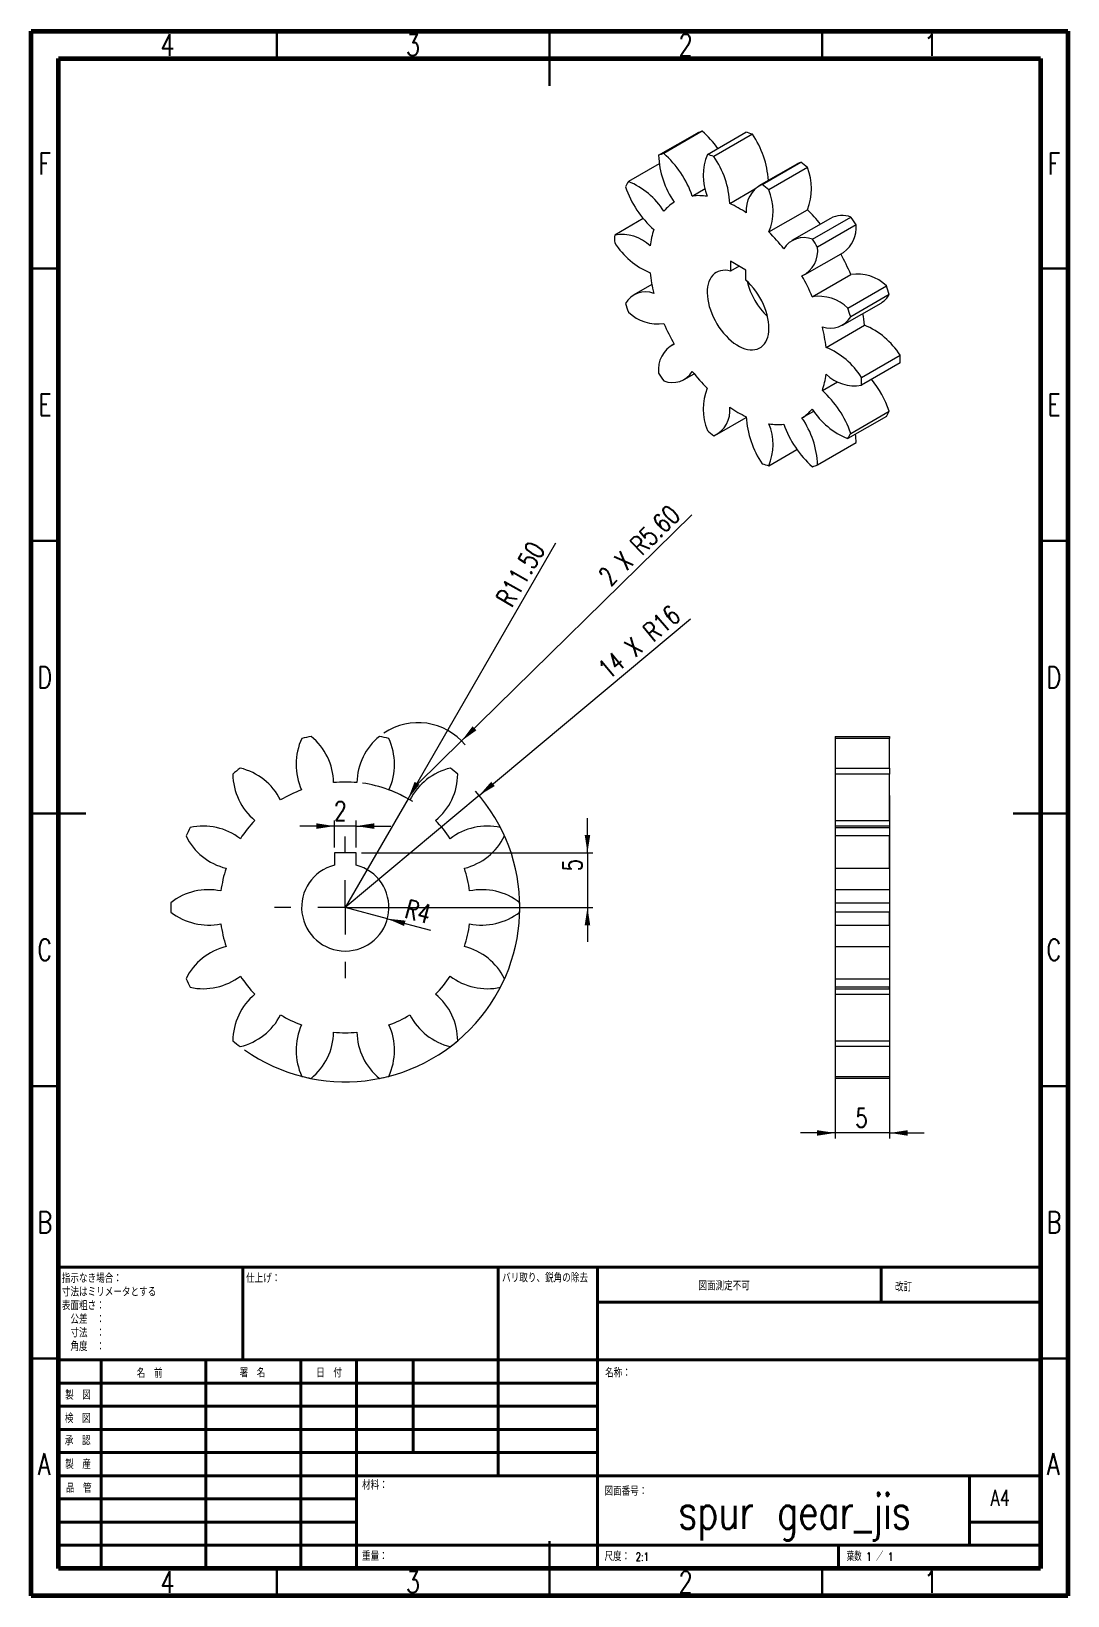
# Model space of a CAD drawing. Header units: millimetres. Extents: x 15 to 205, y 5 to 292.
import ezdxf

# ---------------------------------------------------------------- set-up
doc = ezdxf.new("R2010")
doc.units = ezdxf.units.MM
doc.styles.add('SLDTEXTSTYLE0', font='TXT', dxfattribs={"width": 0.75, "bigfont": 'bigfont'})
doc.styles.add('SLDTEXTSTYLE1', font='TXT', dxfattribs={"width": 0.65625, "bigfont": 'bigfont'})
doc.styles.add('SLDTEXTSTYLE2', font='TXT', dxfattribs={"width": 0.6875, "bigfont": 'bigfont'})
doc.styles.add('SLDTEXTSTYLE3', font='TXT', dxfattribs={"width": 0.666667, "bigfont": 'bigfont'})
doc.dimstyles.new('SLDDIMSTYLE0', dxfattribs={"dimtxt": 3.5, "dimasz": 3.302, "dimexe": 0, "dimexo": 0.0625, "dimgap": 0.875, "dimtad": 1, "dimlfac": 0.5, "dimrnd": 1e-09, "dimzin": 12, "dimdsep": 46, "dimtxsty": 'SLDTEXTSTYLE0', "dimsah": 1, "dimcen": 0, "dimadec": 0, "dimazin": 3, "dimtfac": 1, "dimtofl": 0, "dimtmove": 0, "dimatfit": 3, "dimfxl": 1, "dimfrac": 2, "dimtolj": 1, "dimtzin": 12, "dimarcsym": 0})
doc.dimstyles.new('SLDDIMSTYLE1', dxfattribs={"dimtxt": 3.5, "dimasz": 3.302, "dimexe": 0, "dimexo": 0.0625, "dimgap": 0.875, "dimtad": 1, "dimlfac": 0.5, "dimrnd": 1e-09, "dimzin": 12, "dimdsep": 46, "dimtxsty": 'SLDTEXTSTYLE0', "dimsah": 1, "dimcen": 0.09, "dimadec": 0, "dimazin": 3, "dimtfac": 1, "dimtmove": 0, "dimatfit": 0, "dimfxl": 1, "dimfrac": 2, "dimtolj": 1, "dimtzin": 12, "dimarcsym": 0})
doc.dimstyles.new('SLDDIMSTYLE2', dxfattribs={"dimtxt": 3.5, "dimasz": 3.302, "dimexe": 0, "dimexo": 0.0625, "dimgap": 0.875, "dimtad": 1, "dimlfac": 0.5, "dimrnd": 1e-09, "dimzin": 4, "dimdsep": 46, "dimtxsty": 'SLDTEXTSTYLE0', "dimsah": 1, "dimcen": 0, "dimadec": 0, "dimazin": 1, "dimtfac": 1, "dimtofl": 0, "dimtmove": 0, "dimatfit": 3, "dimfxl": 1, "dimfrac": 2, "dimtolj": 1, "dimtzin": 12, "dimarcsym": 0})

# ---------------------------------------------------------------- blocks, each defined once
blk = doc.blocks.new('SW_NOTE_0')
at = {"color": 0, "linetype": 'Continuous', "lineweight": 0, "char_height": 1.5, "attachment_point": 1, "style": 'SLDTEXTSTYLE0'}
for s, insert in [('指示なき場合：', (0, 1.93)), ('寸法はミリメータとする\u3000', (0, -0.57)), ('表面粗さ：', (0, -3.07)), ('\u3000公差\u3000：', (0, -5.57)), ('\u3000寸法\u3000：', (0, -8.07)), ('\u3000角度\u3000：', (0, -10.57))]:
    blk.add_mtext(s, dxfattribs=dict(at, insert=insert))
blk = doc.blocks.new('_D')
at = {"color": 7, "linetype": 'Continuous', "lineweight": 0}
for q in [(72.56, 131.28), (88.21, 127.08)]:
    blk.add_line((80.29, 129.2), q, dxfattribs=at)
blk.add_solid([(80.29, 129.2), (83.34, 127.86), (83.61, 128.84)], dxfattribs=at)
at = {"color": 7, "linetype": 'Continuous', "lineweight": 0, "insert": (84.13, 132.79), "char_height": 3.5, "attachment_point": 1, "rotation": 345, "style": 'SLDTEXTSTYLE0'}
blk.add_mtext('R4', dxfattribs=at)
blk = doc.blocks.new('_D_1')
at = {"color": 7, "linetype": 'Continuous', "lineweight": 0}
for p, q in [((70.56, 142.28), (70.56, 147.19)), ((74.56, 142.28), (74.56, 147.19)), ((70.56, 146.19), (64.21, 146.19)), ((74.56, 146.19), (70.56, 146.19)), ((74.56, 146.19), (80.91, 146.19))]:
    blk.add_line(p, q, dxfattribs=at)
for points in [[(70.56, 146.19), (67.26, 146.7), (67.26, 145.68)], [(74.56, 146.19), (77.86, 145.68), (77.86, 146.7)]]:
    blk.add_solid(points, dxfattribs=at)
at = {"color": 7, "linetype": 'Continuous', "lineweight": 0, "insert": (70.53, 150.7), "char_height": 3.5, "attachment_point": 1, "style": 'SLDTEXTSTYLE0'}
blk.add_mtext('2', dxfattribs=at)
blk = doc.blocks.new('_D_2')
at = {"color": 7, "linetype": 'Continuous', "lineweight": 0}
for p, q in [((116.96, 141.28), (116.96, 147.63)), ((75.56, 141.28), (117.96, 141.28)), ((116.96, 141.28), (116.96, 131.28)), ((73.56, 131.28), (117.96, 131.28)), ((116.96, 131.28), (116.96, 124.93))]:
    blk.add_line(p, q, dxfattribs=at)
for points in [[(116.96, 141.28), (117.47, 144.58), (116.45, 144.58)], [(116.96, 131.28), (116.45, 127.97), (117.47, 127.97)]]:
    blk.add_solid(points, dxfattribs=at)
at = {"color": 7, "linetype": 'Continuous', "lineweight": 0, "insert": (112.45, 137.92), "char_height": 3.5, "attachment_point": 1, "rotation": 90, "style": 'SLDTEXTSTYLE0'}
blk.add_mtext('5', dxfattribs=at)
blk = doc.blocks.new('_D_3')
at = {"color": 7, "linetype": 'Continuous', "lineweight": 0}
for q in [(135.84, 184.21), (72.56, 131.28)]:
    blk.add_line((97.1, 151.81), q, dxfattribs=at)
blk.add_arc((72.56, 131.28), 32, 234.7664, 41.7066, dxfattribs=at)
blk.add_solid([(97.1, 151.81), (99.96, 153.54), (99.31, 154.32)], dxfattribs=at)
at = {"color": 7, "linetype": 'Continuous', "lineweight": 0, "char_height": 3.5, "attachment_point": 1, "rotation": 39.9167}
for s, insert, style in [('R16', (126.8, 182.54), 'SLDTEXTSTYLE0'), ('14 X', (118.67, 175.73), 'SLDTEXTSTYLE2')]:
    blk.add_mtext(s, dxfattribs=dict(at, insert=insert, style=style))
blk = doc.blocks.new('_D_4')
at = {"color": 7, "linetype": 'Continuous', "lineweight": 0}
for q in [(136.11, 203.32), (85.89, 153.96)]:
    blk.add_line((93.88, 161.81), q, dxfattribs=at)
blk.add_arc((85.89, 153.96), 11.2, 39.4019, 123.9632, dxfattribs=at)
blk.add_solid([(93.88, 161.81), (96.59, 163.76), (95.88, 164.49)], dxfattribs=at)
at = {"color": 7, "linetype": 'Continuous', "lineweight": 0, "char_height": 3.5, "attachment_point": 1, "rotation": 44.504}
for s, insert, style in [('R5.60', (124.48, 198.2), 'SLDTEXTSTYLE0'), ('2 X', (118.76, 192.58), 'SLDTEXTSTYLE3')]:
    blk.add_mtext(s, dxfattribs=dict(at, insert=insert, style=style))
blk = doc.blocks.new('_D_5')
at = {"color": 7, "linetype": 'Continuous', "lineweight": 0}
for q in [(111.19, 198.18), (72.56, 131.28)]:
    blk.add_line((84.06, 151.19), q, dxfattribs=at)
blk.add_arc((72.56, 131.28), 23, 57.5102, 82.1818, dxfattribs=at)
blk.add_solid([(84.06, 151.19), (86.15, 153.8), (85.27, 154.31)], dxfattribs=at)
at = {"color": 7, "linetype": 'Continuous', "lineweight": 0, "insert": (100.04, 187.9), "char_height": 3.5, "attachment_point": 1, "rotation": 60, "style": 'SLDTEXTSTYLE0'}
blk.add_mtext('R11.50', dxfattribs=at)
blk = doc.blocks.new('SW_CENTERMARKSYMBOL_0')
at = {"color": 0, "linetype": 'Continuous', "lineweight": 0}
for p, q in [((0, 10), (0, 13)), ((0, 0), (0, 5)), ((-10, 0), (-13, 0)), ((0, 0), (-5, 0)), ((0, 0), (0, -5)), ((0, 0), (5, 0)), ((10, 0), (13, 0)), ((0, -10), (0, -13))]:
    blk.add_line(p, q, dxfattribs=at)
blk = doc.blocks.new('_D_6')
at = {"color": 7, "linetype": 'Continuous', "lineweight": 0}
for p, q in [((172.36, 151.83), (172.36, 88.9)), ((162.36, 105.8), (162.36, 88.9)), ((162.36, 89.9), (156.01, 89.9)), ((172.36, 89.9), (162.36, 89.9)), ((172.36, 89.9), (178.71, 89.9))]:
    blk.add_line(p, q, dxfattribs=at)
for points in [[(162.36, 89.9), (159.06, 90.4), (159.06, 89.39)], [(172.36, 89.9), (175.66, 89.39), (175.66, 90.4)]]:
    blk.add_solid(points, dxfattribs=at)
at = {"color": 7, "linetype": 'Continuous', "lineweight": 0, "insert": (166.07, 94.41), "char_height": 3.5, "attachment_point": 1, "style": 'SLDTEXTSTYLE0'}
blk.add_mtext('5', dxfattribs=at)

msp = doc.modelspace()

# ---------------------------------------------------------------- linework, layer by layer
at = {"color": 7, "linetype": 'Continuous', "lineweight": 60}
for p, q in [((15, 5), (15, 292)), ((15, 292), (205, 292)), ((205, 292), (205, 5)), ((20, 10), (20, 287)), ((20, 287), (200, 287)), ((200, 287), (200, 10)), ((200, 10), (20, 10)), ((205, 5), (15, 5))]:
    msp.add_line(p, q, dxfattribs=at)
at = {"color": 7, "linetype": 'Continuous', "lineweight": 30}
for p, q in [((60, 287), (60, 292)), ((110, 292), (110, 282)), ((110, 287), (110, 292)), ((160, 287), (160, 292)), ((20, 248.5), (15, 248.5)), ((200, 248.5), (205, 248.5)), ((20, 198.5), (15, 198.5)), ((200, 198.5), (205, 198.5)), ((15, 148.5), (25, 148.5)), ((20, 148.5), (15, 148.5)), ((205, 148.5), (195, 148.5)), ((200, 148.5), (205, 148.5)), ((20, 98.5), (15, 98.5)), ((200, 98.5), (205, 98.5)), ((20, 48.5), (15, 48.5)), ((200, 48.5), (205, 48.5)), ((110, 5), (110, 15)), ((60, 10), (60, 5)), ((110, 10), (110, 5)), ((160, 10), (160, 5))]:
    msp.add_line(p, q, dxfattribs=at)
at = {"color": 7, "linetype": 'Continuous', "lineweight": 15}
for p, q in [((129.991, 269.249), (137.062, 273.331)), ((138.017, 273.66), (130.946, 269.578)), ((138.942, 269.408), (146.013, 273.49)), ((147.205, 273.116), (140.134, 269.034)), ((130.107, 267.693), (124.457, 264.431)), ((155.471, 267.711), (148.4, 263.629)), ((149.009, 263.911), (156.08, 267.993)), ((157.271, 266.991), (150.2, 262.909)), ((136.185, 261.781), (138.521, 263.129)), ((143.061, 260.42), (147.673, 263.083)), ((150.236, 255.183), (157.307, 259.265)), ((127.182, 257.634), (121.952, 254.614)), ((161.496, 257.675), (154.425, 253.593)), ((158.196, 253.847), (165.267, 257.929)), ((166.223, 256.497), (159.152, 252.415)), ((145.985, 248.2), (143.157, 249.833)), ((143.157, 249.833), (143.157, 247.992)), ((156.832, 247.366), (163.903, 251.448)), ((144.751, 248.912), (143.157, 247.992)), ((145.985, 246.359), (145.985, 248.2)), ((158.172, 243.294), (165.243, 247.376)), ((128.766, 245.555), (125.433, 243.631)), ((164.685, 241.208), (171.756, 245.29)), ((163.71, 238.071), (170.781, 242.153)), ((172.287, 243.712), (165.216, 239.63)), ((160.693, 234.004), (167.764, 238.086)), ((132.83, 234.636), (132.31, 234.336)), ((167.19, 228.499), (174.261, 232.581)), ((174.261, 231.169), (167.19, 227.087)), ((134.717, 228.109), (136.538, 229.16)), ((160.021, 226.071), (162.817, 227.685)), ((140.742, 218.073), (146.084, 221.156)), ((156.289, 221.065), (158.448, 222.312)), ((171.756, 221.352), (164.685, 217.27)), ((165.216, 218.236), (172.287, 222.318)), ((150.2, 212.293), (155.359, 215.271)), ((159.152, 212.452), (166.223, 216.534)), ((162.36, 162.654), (172.36, 162.654)), ((162.36, 162.654), (162.36, 162.269)), ((172.36, 162.269), (162.36, 162.269)), ((162.36, 162.269), (162.36, 156.824)), ((172.36, 162.654), (172.36, 162.269)), ((172.36, 156.824), (172.36, 162.269)), ((162.36, 156.824), (172.36, 156.824)), ((162.36, 156.824), (162.36, 155.746)), ((172.36, 155.746), (162.36, 155.746)), ((162.36, 155.746), (162.36, 147.222)), ((172.36, 156.824), (172.36, 155.746)), ((172.36, 147.222), (172.36, 155.746)), ((162.36, 147.222), (172.36, 147.222)), ((162.36, 147.222), (162.36, 146.193)), ((172.36, 147.222), (172.36, 146.193)), ((172.36, 146.193), (162.36, 146.193)), ((162.36, 146.193), (162.36, 145.933)), ((162.36, 145.933), (172.36, 145.933)), ((162.36, 145.933), (162.36, 144.376)), ((172.36, 144.376), (162.36, 144.376)), ((162.36, 144.376), (162.36, 138.453)), ((172.36, 146.193), (172.36, 145.933)), ((172.36, 145.933), (172.36, 144.376)), ((172.36, 138.453), (172.36, 144.376)), ((74.559, 141.275), (70.559, 141.275)), ((70.559, 141.275), (70.559, 139.021)), ((74.559, 139.021), (74.559, 141.275)), ((162.36, 138.453), (172.36, 138.453)), ((162.36, 138.453), (162.36, 134.523)), ((172.36, 138.453), (172.36, 134.523)), ((172.36, 134.523), (162.36, 134.523)), ((162.36, 134.523), (162.36, 132.14)), ((162.36, 132.14), (162.36, 130.411)), ((162.36, 132.14), (172.36, 132.14)), ((172.36, 134.523), (172.36, 132.14)), ((172.36, 132.14), (172.36, 130.411)), ((172.36, 130.411), (162.36, 130.411)), ((162.36, 130.411), (162.36, 128.027)), ((172.36, 128.027), (172.36, 130.411)), ((162.36, 128.027), (172.36, 128.027)), ((162.36, 128.027), (162.36, 124.098)), ((172.36, 128.027), (172.36, 124.098)), ((162.36, 124.098), (172.36, 124.098)), ((162.36, 124.098), (162.36, 118.175)), ((172.36, 124.098), (172.36, 118.175)), ((162.36, 118.175), (172.36, 118.175)), ((162.36, 118.175), (162.36, 116.617)), ((172.36, 118.175), (172.36, 116.617)), ((172.36, 116.617), (162.36, 116.617)), ((162.36, 116.617), (162.36, 116.358)), ((162.36, 116.358), (172.36, 116.358)), ((162.36, 116.358), (162.36, 115.328)), ((162.36, 115.328), (172.36, 115.328)), ((162.36, 115.328), (162.36, 106.805)), ((172.36, 116.358), (172.36, 116.617)), ((172.36, 116.358), (172.36, 115.328)), ((172.36, 115.328), (172.36, 106.805)), ((162.36, 106.805), (172.36, 106.805)), ((162.36, 106.805), (162.36, 105.727)), ((172.36, 106.805), (172.36, 105.727)), ((172.36, 105.727), (162.36, 105.727)), ((162.36, 105.727), (162.36, 100.281)), ((172.36, 105.727), (172.36, 100.281)), ((162.36, 100.281), (172.36, 100.281)), ((162.36, 100.281), (162.36, 99.897)), ((172.36, 99.897), (162.36, 99.897)), ((172.36, 100.281), (172.36, 99.897))]:
    msp.add_line(p, q, dxfattribs=at)
at = {"color": 7, "linetype": 'Continuous', "lineweight": 40}
for p, q in [((20, 65.25), (200, 65.25)), ((20, 65.25), (20, 10)), ((53.8, 48.25), (53.8, 65.25)), ((100.6, 65.25), (100.6, 27)), ((118.8, 65.25), (118.8, 10)), ((170.8, 58.875), (170.8, 65.25)), ((200, 58.875), (118.8, 58.875)), ((200, 48.25), (20, 48.25)), ((27.8, 48.25), (27.8, 10)), ((46.991, 48.25), (46.991, 10)), ((64.399, 48.25), (64.399, 10)), ((74.6, 10), (74.6, 48.25)), ((85, 31.25), (85, 48.25)), ((118.8, 44), (20, 44)), ((118.8, 39.75), (20, 39.75)), ((118.8, 35.5), (20, 35.5)), ((118.8, 31.25), (20, 31.25)), ((74.6, 27), (20, 27)), ((74.6, 27), (200, 27)), ((187, 14.25), (187, 27)), ((74.6, 22.75), (20, 22.75)), ((74.6, 18.5), (20, 18.5)), ((200, 18.5), (187, 18.5)), ((20, 14.25), (200, 14.25)), ((163, 10), (163, 14.25))]:
    msp.add_line(p, q, dxfattribs=at)
at = {"color": 7, "linetype": 'Continuous', "lineweight": 15, "flags": 128}
for points in [[(155.471, 267.711), (155.61, 267.787), (156.08, 267.993)], [(143.157, 247.992), (142.676, 248.1), (142.211, 248.15), (141.764, 248.143), (141.339, 248.078), (140.939, 247.956), (140.569, 247.778), (140.23, 247.545), (139.925, 247.259), (139.657, 246.923), (139.428, 246.539), (139.239, 246.11), (139.092, 245.639), (138.989, 245.131), (138.93, 244.588), (138.915, 244.017), (138.945, 243.42), (139.019, 242.803), (139.138, 242.17), (139.299, 241.528), (139.502, 240.879), (139.744, 240.231), (140.025, 239.587), (140.342, 238.954), (140.692, 238.335), (141.073, 237.737), (141.482, 237.162), (141.914, 236.617), (142.368, 236.106), (142.84, 235.632), (143.324, 235.199), (143.819, 234.811), (144.32, 234.47), (144.823, 234.18), (145.323, 233.942), (145.818, 233.759), (146.303, 233.632), (146.774, 233.562), (147.228, 233.55), (147.661, 233.595), (148.069, 233.698), (148.45, 233.857), (148.8, 234.071), (149.117, 234.339), (149.398, 234.658), (149.641, 235.026), (149.844, 235.44), (150.005, 235.897), (150.123, 236.393), (150.197, 236.924), (150.227, 237.486), (150.213, 238.075), (150.154, 238.685), (150.05, 239.313), (149.904, 239.953), (149.715, 240.6), (149.486, 241.249), (149.218, 241.895), (148.913, 242.532), (148.574, 243.156), (148.203, 243.763), (147.804, 244.346), (147.379, 244.901), (146.932, 245.425), (146.466, 245.912), (145.985, 246.359)]]:
    msp.add_lwpolyline(points, dxfattribs=at)
at = {"color": 7, "linetype": 'Continuous', "lineweight": 15}
for centre, radius, start, end in [((141.135, 263.032), 11.075, 106.34793, 111.57804), ((126.823, 260.713), 17.115, 34.92861, 49.15085), ((140.355, 253.368), 20.903, 70.87013, 74.29444), ((133.2, 263.544), 16.964, 3.66313, 34.35311), ((134.064, 258.95), 11.075, 106.34793, 111.57804), ((146.468, 269.945), 16.492, 182.41628, 214.35939), ((118.733, 255.713), 18.477, 19.17477, 48.62539), ((148.217, 265.523), 10.056, 157.27134, 202.19826), ((133.284, 249.286), 20.903, 70.87013, 74.29444), ((126.468, 259.586), 16.614, 2.87755, 34.65881), ((130.621, 236.506), 40.492, 48.83928, 51.04279), ((147.425, 263.083), 10.593, 338.87762, 21.64996), ((136.757, 257.047), 14.347, 149.02082, 153.42195), ((119.28, 251.606), 13.831, 32.30083, 68.01685), ((141.451, 269.444), 18.516, 198.8386, 228.25021), ((137.329, 251.517), 10.328, 81.21456, 96.3584), ((151.193, 259.254), 5.144, 115.12853, 186.44343), ((123.55, 232.424), 40.492, 48.83928, 51.04279), ((140.765, 259.003), 10.212, 338.03759, 22.48999), ((137.097, 253.862), 7.994, 122.0619, 140.03285), ((133.779, 240.854), 21.656, 55.38428, 64.6211), ((132.226, 234.401), 35.317, 38.99275, 44.75136), ((143.374, 250.87), 15.027, 161.52804, 173.31723), ((163.678, 253.406), 4.793, 70.6376, 117.07183), ((160.651, 255.999), 5.594, 305.54788, 5.10107), ((120.237, 226.838), 54.721, 32.82083, 34.62352), ((152.114, 253.909), 30.17, 178.65944, 181.34056), ((123.267, 247.323), 7.41, 45.62002, 100.22226), ((133.814, 260.616), 13.988, 212.00153, 247.44665), ((125.016, 230.189), 35.507, 38.10174, 44.74263), ((156.618, 249.852), 4.295, 68.4387, 148.45635), ((113.166, 222.755), 54.721, 32.82083, 34.62352), ((153.977, 251.781), 5.214, 296.32496, 6.98388), ((129.148, 231.925), 39.263, 23.17299, 29.31278), ((157.342, 250.87), 29.067, 186.26537, 193.85506), ((122.072, 227.841), 39.268, 23.17318, 29.38257), ((166.452, 239.938), 7.535, 45.25807, 99.23294), ((127.612, 239.915), 4.269, 69.29312, 149.66615), ((159.081, 249.227), 13.213, 193.54196, 226.45266), ((125.122, 228.738), 49.484, 17.61437, 19.5421), ((171.091, 257.046), 49.484, 197.61437, 199.5421), ((159.381, 235.856), 7.535, 45.25807, 99.23294), ((118.051, 224.656), 49.484, 17.61437, 19.5421), ((168.709, 245.661), 4.074, 300.56405, 331.42241), ((129.761, 245.846), 7.535, 225.25807, 279.23294), ((167.07, 253.861), 39.268, 203.17318, 209.38257), ((161.531, 241.786), 4.269, 249.29312, 329.66615), ((140.12, 235.095), 27.806, 6.17678, 10.64059), ((131.8, 230.832), 29.067, 6.26537, 13.85506), ((162.399, 225.168), 13.988, 32.00153, 67.44665), ((135.166, 229.921), 5.214, 116.32496, 186.98388), ((155.328, 221.086), 13.988, 32.00153, 67.44665), ((144.099, 231.875), 30.17, 358.65944, 1.34056), ((132.525, 231.85), 4.295, 248.4387, 328.45635), ((164.126, 251.512), 35.507, 218.10174, 224.74263), ((175.976, 258.946), 54.721, 212.82083, 214.62352), ((145.769, 230.832), 15.027, 341.52804, 353.31723), ((165.875, 234.379), 7.41, 225.62002, 280.22226), ((137.028, 227.793), 30.17, 358.65944, 1.34056), ((154.289, 216.097), 19.043, 19.06803, 39.26821), ((148.378, 222.699), 10.212, 158.03759, 202.48999), ((147.692, 212.257), 18.516, 18.8386, 48.25021), ((137.949, 222.448), 5.144, 295.12853, 6.44343), ((155.363, 240.848), 21.656, 235.38428, 244.6211), ((162.674, 222.115), 16.614, 182.87755, 214.65881), ((152.045, 227.84), 7.994, 302.0619, 320.03285), ((142.674, 211.757), 16.492, 2.41628, 34.35939), ((169.862, 230.096), 13.831, 212.30083, 248.01685), ((159.456, 228.737), 14.347, 329.02082, 333.42195), ((165.593, 249.278), 40.492, 228.83928, 231.04279), ((140.925, 216.179), 10.056, 337.27134, 22.19826), ((151.813, 230.185), 10.328, 261.21456, 276.3584), ((170.409, 225.989), 18.477, 199.17477, 228.62539), ((152.385, 224.655), 14.347, 329.02082, 333.42195), ((154.021, 216.4), 12.203, 0.63007, 7.96282), ((155.859, 232.416), 20.903, 250.87013, 254.29444), ((155.079, 222.751), 11.075, 286.34793, 291.57804), ((74.731, 157.497), 11.2, 154.77965, 204.6095), ((72.559, 131.275), 32, 101.30921, 104.40507), ((59.225, 153.958), 11.2, 1.10478, 50.93464), ((85.893, 153.958), 11.2, 129.06536, 178.89522), ((72.559, 131.275), 32, 75.59493, 78.69079), ((70.387, 157.497), 11.2, 335.3905, 25.22035), ((72.559, 131.275), 32, 127.0235, 130.11936), ((63.138, 155.842), 11.2, 180.49393, 230.32379), ((50.704, 145.926), 11.2, 26.81907, 76.64892), ((94.414, 145.926), 11.2, 103.35108, 153.18093), ((81.98, 155.842), 11.2, 309.67621, 359.50607), ((72.559, 131.275), 32, 49.88064, 52.9765), ((72.559, 131.275), 22.998, 110.38582, 121.04275), ((72.559, 131.275), 22.998, 84.67153, 95.32847), ((72.559, 131.275), 22.998, 58.95725, 69.61418), ((72.559, 131.275), 22.998, 136.1001, 146.75704), ((72.559, 131.275), 22.998, 33.24296, 43.8999), ((72.559, 131.275), 32, 152.73778, 155.83365), ((53.412, 149.322), 11.2, 206.20822, 256.03807), ((46.512, 134.993), 11.2, 52.53335, 102.36321), ((98.606, 134.993), 11.2, 77.63679, 127.46665), ((91.706, 149.322), 11.2, 283.96193, 333.79178), ((72.559, 131.275), 32, 24.16635, 27.26222), ((72.559, 131.275), 22.998, 161.81439, 172.47132), ((72.559, 131.275), 8, 104.47751, 75.52249), ((72.559, 131.275), 22.998, 7.52868, 18.18561), ((72.559, 131.275), 32, 178.45207, 181.54793), ((47.478, 123.323), 11.2, 78.24764, 128.0775), ((97.64, 123.323), 11.2, 51.9225, 101.75236), ((72.559, 131.275), 32, 358.45207, 1.54793), ((47.478, 139.227), 11.2, 231.9225, 281.75236), ((97.64, 139.227), 11.2, 258.24764, 308.0775), ((72.559, 131.275), 22.998, 187.52868, 198.18561), ((72.559, 131.275), 22.998, 341.81439, 352.47132), ((53.412, 113.229), 11.2, 103.96193, 153.79178), ((91.706, 113.229), 11.2, 26.20822, 76.03807), ((72.559, 131.275), 32, 204.16635, 207.26222), ((46.512, 127.558), 11.2, 257.63679, 307.46665), ((72.559, 131.275), 22.998, 213.24296, 223.8999), ((72.559, 131.275), 22.998, 316.1001, 326.75704), ((98.606, 127.558), 11.2, 232.53335, 282.36321), ((72.559, 131.275), 32, 332.73778, 335.83365), ((63.138, 106.708), 11.2, 129.67621, 179.50607), ((81.98, 106.708), 11.2, 0.49393, 50.32379), ((50.704, 116.624), 11.2, 283.35108, 333.18093), ((72.559, 131.275), 22.998, 238.95725, 249.61418), ((74.731, 105.054), 11.2, 155.3905, 205.22035), ((70.387, 105.054), 11.2, 334.77965, 24.6095), ((72.559, 131.275), 22.998, 290.38582, 301.04275), ((94.414, 116.624), 11.2, 206.81907, 256.64892), ((72.559, 131.275), 32, 229.88064, 232.9765), ((59.225, 108.593), 11.2, 309.06536, 358.89522), ((72.559, 131.275), 22.998, 264.67153, 275.32847), ((85.893, 108.593), 11.2, 181.10478, 230.93464), ((72.559, 131.275), 32, 307.0235, 310.11936), ((72.559, 131.275), 32, 255.59493, 258.69079), ((72.559, 131.275), 32, 281.30921, 284.40507)]:
    msp.add_arc(centre, radius, start, end, dxfattribs=at)

# ---------------------------------------------------------------- block references
at = {"color": 7, "linetype": 'Continuous', "lineweight": 0}
for name, p in [('SW_CENTERMARKSYMBOL_0', (72.559, 131.275)), ('SW_NOTE_0', (20.594, 61.987))]:
    msp.add_blockref(name, p, dxfattribs=at)

# ---------------------------------------------------------------- texts
for s, insert, char_height, attachment_point, style in [('4', (39.96, 291.474), 3.969, 2, 'SLDTEXTSTYLE0'), ('3', (84.96, 291.474), 3.969, 2, 'SLDTEXTSTYLE0'), ('2', (134.96, 291.474), 3.969, 2, 'SLDTEXTSTYLE0'), ('1', (179.96, 291.474), 3.969, 2, 'SLDTEXTSTYLE0'), ('F', (17.458, 269.724), 3.969, 2, 'SLDTEXTSTYLE0'), ('F', (202.458, 269.724), 3.969, 2, 'SLDTEXTSTYLE0'), ('E', (17.508, 225.474), 3.969, 2, 'SLDTEXTSTYLE0'), ('E', (202.508, 225.474), 3.969, 2, 'SLDTEXTSTYLE0'), ('D', (17.453, 175.474), 3.969, 2, 'SLDTEXTSTYLE0'), ('D', (202.453, 175.474), 3.969, 2, 'SLDTEXTSTYLE0'), ('C', (17.459, 125.474), 3.969, 2, 'SLDTEXTSTYLE0'), ('C', (202.459, 125.474), 3.969, 2, 'SLDTEXTSTYLE0'), ('B', (17.471, 75.474), 3.969, 2, 'SLDTEXTSTYLE0'), ('B', (202.471, 75.474), 3.969, 2, 'SLDTEXTSTYLE0'), ('仕上げ：', (54.371, 63.919), 1.5, 1, 'SLDTEXTSTYLE0'), ('バリ取り、鋭角の除去', (101.309, 64.003), 1.5, 1, 'SLDTEXTSTYLE0'), ('図面測定不可', (137.289, 62.533), 1.5, 1, 'SLDTEXTSTYLE0'), ('改訂', (173.328, 62.335), 1.5, 1, 'SLDTEXTSTYLE0'), ('名\u3000前', (34.322, 46.501), 1.5, 1, 'SLDTEXTSTYLE0'), ('\u3000\u3000署\u3000名', (50.034, 46.562), 1.5, 1, 'SLDTEXTSTYLE0'), ('日\u3000付', (67.215, 46.576), 1.5, 1, 'SLDTEXTSTYLE0'), ('名称：', (120.202, 46.576), 1.5, 1, 'SLDTEXTSTYLE0'), ('製\u3000図', (21.189, 42.492), 1.5, 1, 'SLDTEXTSTYLE0'), ('検\u3000図', (21.156, 38.217), 1.5, 1, 'SLDTEXTSTYLE0'), ('承\u3000認', (21.147, 34.126), 1.5, 1, 'SLDTEXTSTYLE0'), ('A', (17.34, 31.168), 3.969, 2, 'SLDTEXTSTYLE0'), ('製\u3000産', (21.201, 29.796), 1.5, 1, 'SLDTEXTSTYLE0'), ('A', (202.34, 31.168), 3.969, 2, 'SLDTEXTSTYLE0'), ('材料：', (75.646, 25.986), 1.5, 1, 'SLDTEXTSTYLE0'), ('品\u3000管', (21.337, 25.412), 1.5, 1, 'SLDTEXTSTYLE0'), ('図面番号：', (120.074, 24.869), 1.5, 1, 'SLDTEXTSTYLE0'), ('spur gear_jis', (154.923, 23.607), 6.35, 2, 'SLDTEXTSTYLE0'), ('A4', (190.871, 24.406), 2.9104, 1, 'SLDTEXTSTYLE0'), ('重量：', (75.618, 12.949), 1.4986, 1, 'SLDTEXTSTYLE0'), ('尺度： 2:1', (120.074, 12.9), 1.5, 1, 'SLDTEXTSTYLE0'), ('葉数 1 ／ 1', (164.478, 12.9), 1.5, 1, 'SLDTEXTSTYLE1'), ('4', (39.96, 9.474), 3.969, 2, 'SLDTEXTSTYLE0'), ('3', (84.96, 9.474), 3.969, 2, 'SLDTEXTSTYLE0'), ('2', (134.96, 9.474), 3.969, 2, 'SLDTEXTSTYLE0'), ('1', (179.96, 9.474), 3.969, 2, 'SLDTEXTSTYLE0')]:
    msp.add_mtext(s, dxfattribs=dict(at, insert=insert, char_height=char_height, attachment_point=attachment_point, style=style))

# ---------------------------------------------------------------- dimensions: what is measured, and where the dimension line sits
for center, mpoint, text, dimstyle, picture, middle in [((85.893, 153.958), (93.881, 161.809), '2 X <>', 'SLDDIMSTYLE2', '_D_4', (129.062, 196.386)), ((72.559, 131.275), (97.102, 151.809), '14 X <>', 'SLDDIMSTYLE0', '_D_3', (128.741, 178.278))]:
    dim = msp.add_radius_dim(center=center, mpoint=mpoint, text=text, dimstyle=dimstyle, dxfattribs=at)
    dim.commit()
    dim.dimension.update_dxf_attribs({"geometry": picture, "text_midpoint": middle, "dimtype": 164})
for mpoint, dimstyle, picture, middle in [((84.058, 151.192), 'SLDDIMSTYLE2', '_D_5', (107.595, 191.959)), ((80.286, 129.205), 'SLDDIMSTYLE0', '_D', (85.86, 127.711))]:
    dim = msp.add_radius_dim(center=(72.559, 131.275), mpoint=mpoint, dimstyle=dimstyle, dxfattribs=at)
    dim.commit()
    dim.dimension.update_dxf_attribs({"geometry": picture, "text_midpoint": middle, "dimtype": 164})
for base, p1, p2, picture, middle in [((162.36, 89.897), (172.36, 152.833), (162.36, 106.805), '_D_6', (167.36, 89.897)), ((70.559, 146.192), (74.559, 141.275), (70.559, 141.275), '_D_1', (71.823, 146.192))]:
    dim = msp.add_linear_dim(base=base, p1=p1, p2=p2, dimstyle='SLDDIMSTYLE1', dxfattribs=at)
    dim.commit()
    dim.dimension.update_dxf_attribs({"geometry": picture, "text_midpoint": middle, "dimtype": 160})
dim = msp.add_linear_dim(base=(116.959, 131.275), p1=(74.559, 141.275), p2=(72.559, 131.275), angle=90, dimstyle='SLDDIMSTYLE1', dxfattribs=at)
dim.commit()
dim.dimension.update_dxf_attribs({"geometry": '_D_2', "text_midpoint": (116.959, 139.213), "dimtype": 160})

doc.saveas('drawing.dxf')
